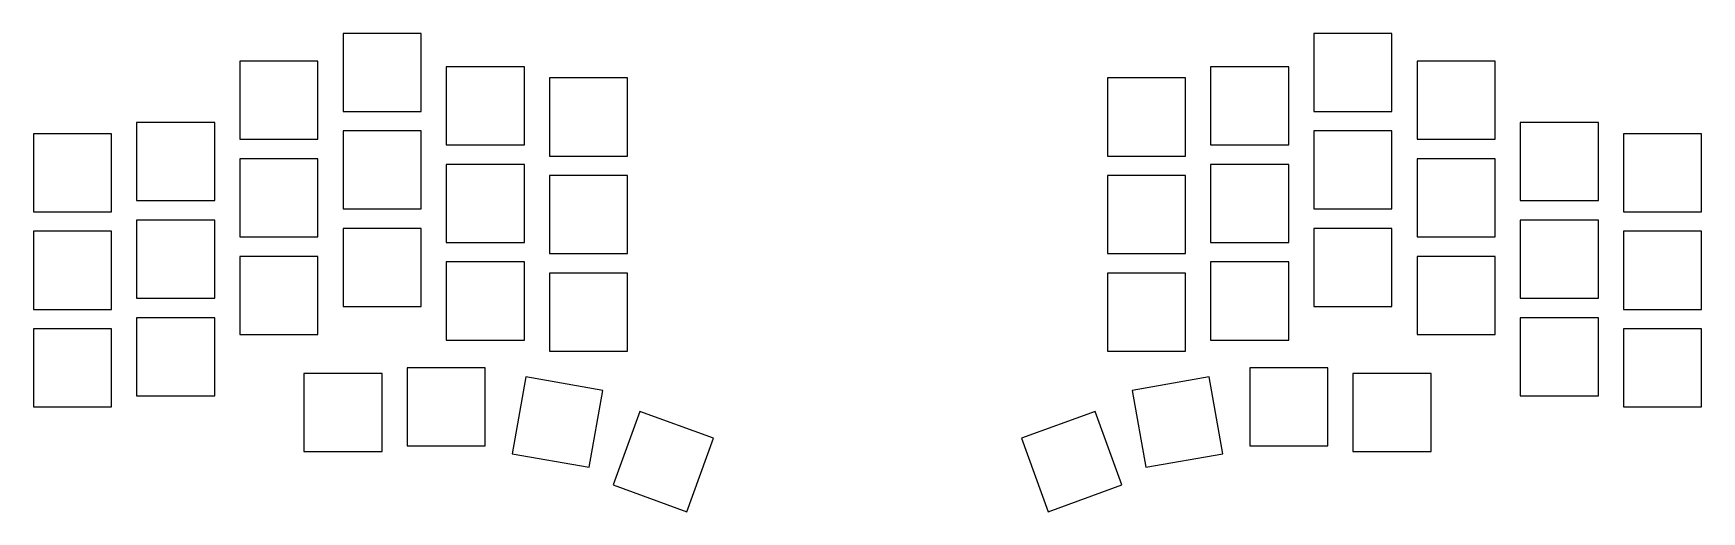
# Model space of a CAD drawing. Header units: millimetres. Extents: x 93 to 392, y -108 to -22.
import ezdxf

# ---------------------------------------------------------------- set-up
doc = ezdxf.new("R2010")
doc.units = ezdxf.units.MM

msp = doc.modelspace()

# ---------------------------------------------------------------- linework, layer by layer
for p, q in [((162.5, -22.5), (148.5, -22.5)), ((148.5, -22.5), (148.5, -36.5)), ((162.5, -36.5), (162.5, -22.5)), ((336.5, -22.5), (322.5, -22.5)), ((322.5, -22.5), (322.5, -36.5)), ((336.5, -36.5), (336.5, -22.5)), ((144, -27.5), (130, -27.5)), ((130, -27.5), (130, -41.5)), ((144, -41.5), (144, -27.5)), ((181, -28.5), (167, -28.5)), ((167, -28.5), (167, -42.5)), ((181, -42.5), (181, -28.5)), ((318, -28.5), (304, -28.5)), ((304, -28.5), (304, -42.5)), ((318, -42.5), (318, -28.5)), ((355, -27.5), (341, -27.5)), ((341, -27.5), (341, -41.5)), ((355, -41.5), (355, -27.5)), ((199.5, -30.5), (185.5, -30.5)), ((185.5, -30.5), (185.5, -44.5)), ((199.5, -44.5), (199.5, -30.5)), ((299.5, -30.5), (285.5, -30.5)), ((285.5, -30.5), (285.5, -44.5)), ((299.5, -44.5), (299.5, -30.5)), ((125.5, -38.5), (111.5, -38.5)), ((111.5, -38.5), (111.5, -52.5)), ((125.5, -52.5), (125.5, -38.5)), ((148.5, -36.5), (162.5, -36.5)), ((322.5, -36.5), (336.5, -36.5)), ((373.5, -38.5), (359.5, -38.5)), ((359.5, -38.5), (359.5, -52.5)), ((373.5, -52.5), (373.5, -38.5)), ((107, -40.5), (93, -40.5)), ((93, -40.5), (93, -54.5)), ((107, -54.5), (107, -40.5)), ((130, -41.5), (144, -41.5)), ((162.5, -40), (148.5, -40)), ((148.5, -40), (148.5, -54)), ((162.5, -54), (162.5, -40)), ((336.5, -40), (322.5, -40)), ((322.5, -40), (322.5, -54)), ((336.5, -54), (336.5, -40)), ((341, -41.5), (355, -41.5)), ((392, -40.5), (378, -40.5)), ((378, -40.5), (378, -54.5)), ((392, -54.5), (392, -40.5)), ((167, -42.5), (181, -42.5)), ((185.5, -44.5), (199.5, -44.5)), ((285.5, -44.5), (299.5, -44.5)), ((304, -42.5), (318, -42.5)), ((144, -45), (130, -45)), ((130, -45), (130, -59)), ((144, -59), (144, -45)), ((181, -46), (167, -46)), ((167, -46), (167, -60)), ((181, -60), (181, -46)), ((318, -46), (304, -46)), ((304, -46), (304, -60)), ((318, -60), (318, -46)), ((355, -45), (341, -45)), ((341, -45), (341, -59)), ((355, -59), (355, -45)), ((199.5, -48), (185.5, -48)), ((185.5, -48), (185.5, -62)), ((199.5, -62), (199.5, -48)), ((299.5, -48), (285.5, -48)), ((285.5, -48), (285.5, -62)), ((299.5, -62), (299.5, -48)), ((111.5, -52.5), (125.5, -52.5)), ((359.5, -52.5), (373.5, -52.5)), ((93, -54.5), (107, -54.5)), ((125.5, -56), (111.5, -56)), ((111.5, -56), (111.5, -70)), ((125.5, -70), (125.5, -56)), ((148.5, -54), (162.5, -54)), ((322.5, -54), (336.5, -54)), ((373.5, -56), (359.5, -56)), ((359.5, -56), (359.5, -70)), ((373.5, -70), (373.5, -56)), ((378, -54.5), (392, -54.5)), ((107, -58), (93, -58)), ((93, -58), (93, -72)), ((107, -72), (107, -58)), ((130, -59), (144, -59)), ((162.5, -57.5), (148.5, -57.5)), ((148.5, -57.5), (148.5, -71.5)), ((162.5, -71.5), (162.5, -57.5)), ((336.5, -57.5), (322.5, -57.5)), ((322.5, -57.5), (322.5, -71.5)), ((336.5, -71.5), (336.5, -57.5)), ((341, -59), (355, -59)), ((392, -58), (378, -58)), ((378, -58), (378, -72)), ((392, -72), (392, -58)), ((144, -62.5), (130, -62.5)), ((130, -62.5), (130, -76.5)), ((144, -76.5), (144, -62.5)), ((167, -60), (181, -60)), ((185.5, -62), (199.5, -62)), ((285.5, -62), (299.5, -62)), ((304, -60), (318, -60)), ((355, -62.5), (341, -62.5)), ((341, -62.5), (341, -76.5)), ((355, -76.5), (355, -62.5)), ((181, -63.5), (167, -63.5)), ((167, -63.5), (167, -77.5)), ((181, -77.5), (181, -63.5)), ((199.5, -65.5), (185.5, -65.5)), ((185.5, -65.5), (185.5, -79.5)), ((199.5, -79.5), (199.5, -65.5)), ((299.5, -65.5), (285.5, -65.5)), ((285.5, -65.5), (285.5, -79.5)), ((299.5, -79.5), (299.5, -65.5)), ((318, -63.5), (304, -63.5)), ((304, -63.5), (304, -77.5)), ((318, -77.5), (318, -63.5)), ((111.5, -70), (125.5, -70)), ((148.5, -71.5), (162.5, -71.5)), ((322.5, -71.5), (336.5, -71.5)), ((359.5, -70), (373.5, -70)), ((93, -72), (107, -72)), ((125.5, -73.5), (111.5, -73.5)), ((111.5, -73.5), (111.5, -87.5)), ((125.5, -87.5), (125.5, -73.5)), ((373.5, -73.5), (359.5, -73.5)), ((359.5, -73.5), (359.5, -87.5)), ((373.5, -87.5), (373.5, -73.5)), ((378, -72), (392, -72)), ((107, -75.5), (93, -75.5)), ((93, -75.5), (93, -89.5)), ((107, -89.5), (107, -75.5)), ((130, -76.5), (144, -76.5)), ((167, -77.5), (181, -77.5)), ((304, -77.5), (318, -77.5)), ((341, -76.5), (355, -76.5)), ((392, -75.5), (378, -75.5)), ((378, -75.5), (378, -89.5)), ((392, -89.5), (392, -75.5)), ((185.5, -79.5), (199.5, -79.5)), ((285.5, -79.5), (299.5, -79.5)), ((155.5, -83.5), (141.5, -83.5)), ((141.5, -83.5), (141.5, -97.5)), ((155.5, -97.5), (155.5, -83.5)), ((174, -82.5), (160, -82.5)), ((160, -82.5), (160, -96.5)), ((174, -96.5), (174, -82.5)), ((325, -82.5), (311, -82.5)), ((311, -82.5), (311, -96.5)), ((325, -96.5), (325, -82.5)), ((343.5, -83.5), (329.5, -83.5)), ((329.5, -83.5), (329.5, -97.5)), ((343.5, -97.5), (343.5, -83.5)), ((181.25, -84.09), (178.82, -97.88)), ((195.04, -86.52), (181.25, -84.09)), ((192.6, -100.31), (195.04, -86.52)), ((303.75, -84.09), (289.96, -86.52)), ((289.96, -86.52), (292.4, -100.31)), ((306.18, -97.88), (303.75, -84.09)), ((93, -89.5), (107, -89.5)), ((111.5, -87.5), (125.5, -87.5)), ((359.5, -87.5), (373.5, -87.5)), ((378, -89.5), (392, -89.5)), ((201.72, -90.33), (196.94, -103.49)), ((214.88, -95.12), (201.72, -90.33)), ((283.28, -90.33), (270.12, -95.12)), ((288.06, -103.49), (283.28, -90.33)), ((210.09, -108.28), (214.88, -95.12)), ((270.12, -95.12), (274.91, -108.28)), ((141.5, -97.5), (155.5, -97.5)), ((160, -96.5), (174, -96.5)), ((178.82, -97.88), (192.6, -100.31)), ((292.4, -100.31), (306.18, -97.88)), ((311, -96.5), (325, -96.5)), ((329.5, -97.5), (343.5, -97.5)), ((196.94, -103.49), (210.09, -108.28)), ((274.91, -108.28), (288.06, -103.49))]:
    msp.add_line(p, q)

doc.saveas('drawing.dxf')
